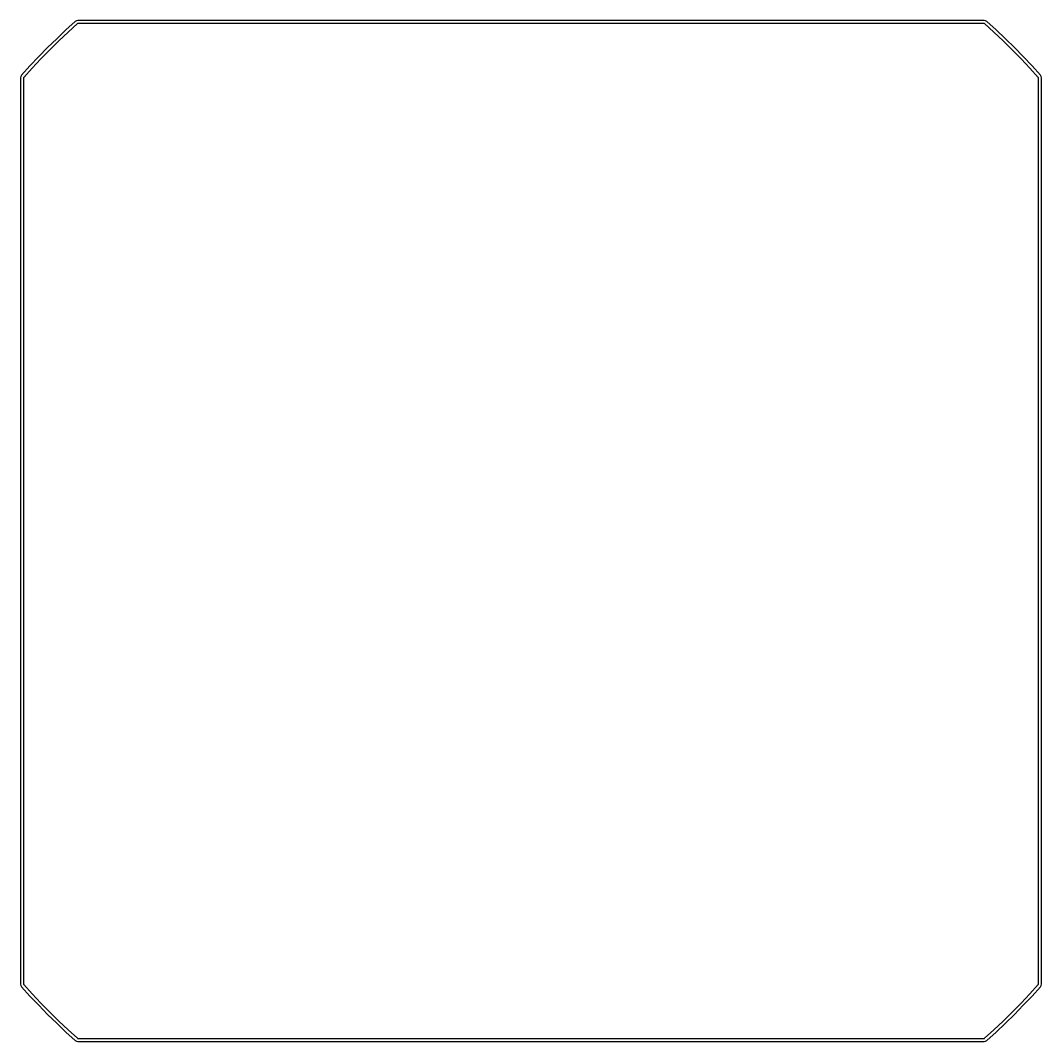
# Model space of a CAD drawing. Header units: millimetres. Extents: x 981 to 1138, y 526 to 683.
import ezdxf

# ---------------------------------------------------------------- set-up
doc = ezdxf.new("R2010")
doc.units = ezdxf.units.MM
doc.layers.add('细栅层', color=7, linetype='Continuous')

msp = doc.modelspace()

# ---------------------------------------------------------------- linework, layer by layer
at = {"layer": '细栅层'}
for points in [[(1129.48, 683.29), (1129.3, 683.39), (1129.1, 683.43), (989.65, 683.43), (989.45, 683.39), (989.27, 683.29), (987.83, 681.97), (986.41, 680.62), (985.01, 679.25), (983.64, 677.86), (982.29, 676.43), (980.98, 674.99), (980.87, 674.81), (980.83, 674.61), (980.83, 535.16), (980.87, 534.96), (980.98, 534.78), (982.29, 533.34), (983.64, 531.92), (985.01, 530.52), (986.41, 529.15), (987.83, 527.8), (989.27, 526.49), (989.45, 526.38), (989.65, 526.34), (1129.1, 526.34), (1129.3, 526.38), (1129.48, 526.49), (1130.92, 527.8), (1132.35, 529.15), (1133.74, 530.52), (1135.11, 531.92), (1136.46, 533.34), (1137.78, 534.78), (1137.88, 534.96), (1137.92, 535.16), (1137.92, 674.61), (1137.88, 674.81), (1137.78, 674.99), (1136.46, 676.43), (1135.11, 677.86), (1133.74, 679.25), (1132.35, 680.62), (1130.92, 681.97)], [(989.65, 526.81), (1129.1, 526.81), (1129.13, 526.82), (1129.16, 526.84), (1130.6, 528.15), (1132.02, 529.49), (1133.41, 530.85), (1134.77, 532.24), (1136.11, 533.66), (1137.42, 535.1), (1137.44, 535.13), (1137.45, 535.16), (1137.45, 674.61), (1137.44, 674.64), (1137.42, 674.67), (1136.11, 676.11), (1134.77, 677.53), (1133.41, 678.92), (1132.02, 680.28), (1130.6, 681.62), (1129.16, 682.94), (1129.13, 682.95), (1129.1, 682.96), (989.65, 682.96), (989.62, 682.95), (989.59, 682.94), (988.15, 681.62), (986.73, 680.28), (985.34, 678.92), (983.98, 677.53), (982.64, 676.11), (981.33, 674.67), (981.31, 674.64), (981.3, 674.61), (981.3, 535.16), (981.31, 535.13), (981.33, 535.1), (982.64, 533.66), (983.98, 532.24), (985.34, 530.85), (986.73, 529.49), (988.15, 528.15), (989.59, 526.84), (989.62, 526.82)]]:
    msp.add_lwpolyline(points, close=True, dxfattribs=at)

doc.saveas('drawing.dxf')
